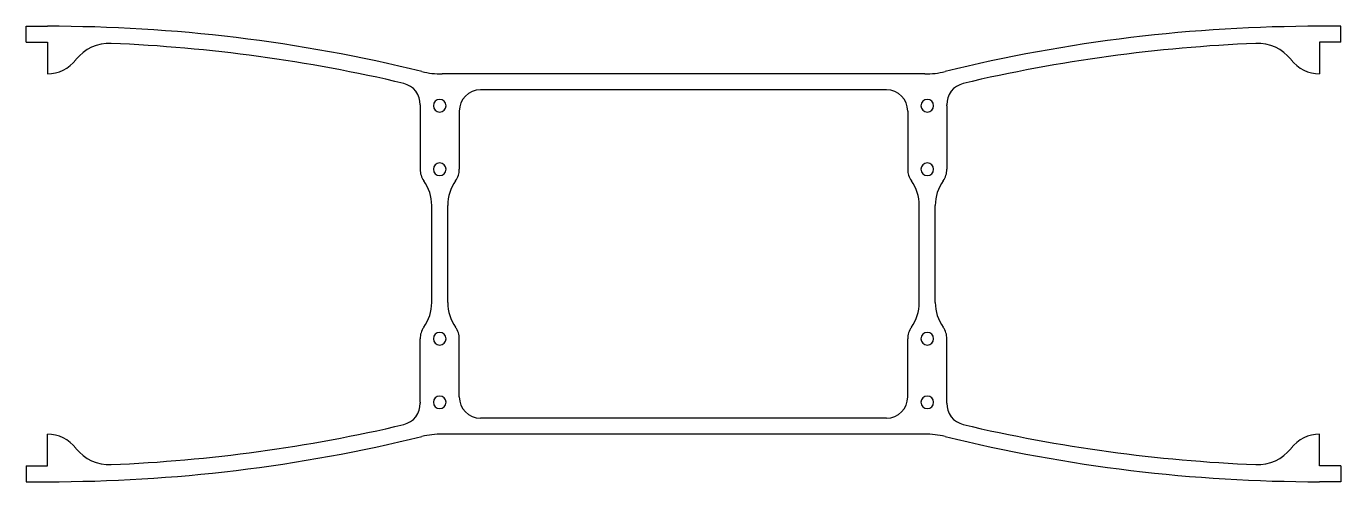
# Model space of a CAD drawing. Header units: inches. Extents: x 1 to 16.5, y 1 to 6.4.
import ezdxf

# ---------------------------------------------------------------- set-up
doc = ezdxf.new("R2010")
doc.units = ezdxf.units.IN
doc.layers.get('0').update_dxf_attribs({"linetype": 'CONTINUOUS'})

msp = doc.modelspace()

# ---------------------------------------------------------------- linework, layer by layer
at = {"color": 0, "linetype": 'CONTINUOUS'}
for p, q in [((1, 6.188), (1, 6.375)), ((1, 6.375), (1.25, 6.375)), ((16.5, 6.375), (16.25, 6.375)), ((16.5, 6.188), (16.5, 6.375)), ((1, 6.188), (1.25, 6.188)), ((1.25, 6.188), (1.25, 5.812)), ((16.25, 6.188), (16.25, 5.812)), ((16.5, 6.188), (16.25, 6.188)), ((11.596, 5.812), (5.904, 5.812)), ((11.144, 5.625), (6.356, 5.625)), ((5.644, 5.437), (5.644, 4.687)), ((11.856, 5.437), (11.856, 4.687)), ((6.106, 5.375), (6.106, 4.687)), ((11.394, 5.375), (11.394, 4.687)), ((5.781, 3.114), (5.781, 4.261)), ((5.969, 3.114), (5.969, 4.261)), ((11.531, 3.114), (11.531, 4.261)), ((11.719, 3.114), (11.719, 4.261)), ((5.644, 1.937), (5.644, 2.687)), ((6.106, 2), (6.106, 2.687)), ((11.394, 2), (11.394, 2.687)), ((11.856, 1.937), (11.856, 2.687)), ((11.144, 1.75), (6.356, 1.75)), ((1.25, 1.188), (1.25, 1.562)), ((11.596, 1.562), (5.904, 1.562)), ((16.25, 1.188), (16.25, 1.562)), ((1, 1.188), (1, 1)), ((1, 1.188), (1.25, 1.188)), ((16.5, 1.188), (16.25, 1.188)), ((16.5, 1.188), (16.5, 1)), ((1, 1), (1.25, 1)), ((16.5, 1), (16.25, 1))]:
    msp.add_line(p, q, dxfattribs=at)
for centre, radius, start, end in [((1.25, -12.157), 18.532, 76.2161, 90), ((16.25, -12.157), 18.532, 90, 103.7839), ((1.98, 5.673), 0.5, 87.6554, 141.9867), ((1.25, -12.157), 18.345, 76.7595, 87.6554), ((16.25, -12.157), 18.345, 92.3446, 103.2405), ((15.52, 5.673), 0.5, 38.0133, 92.3446), ((1.241, 6.25), 0.438, 271.1274, 321.9867), ((16.259, 6.25), 0.438, 218.0133, 268.8726), ((5.904, 6.812), 1, 256.2161, 270), ((11.596, 6.812), 1, 270, 283.7839), ((5.394, 5.456), 0.25, 357.7368, 76.7595), ((6.356, 5.375), 0.25, 90, 180), ((11.144, 5.375), 0.25, 360, 90), ((12.106, 5.456), 0.25, 103.2405, 182.2632), ((5.875, 5.437), 0.231, 177.7368, 180), ((5.875, 5.437), 0.0747, 360, 180), ((5.875, 5.437), 0.0747, 180, 360), ((11.625, 5.437), 0.0747, 360, 180), ((11.625, 5.437), 0.0747, 180, 360), ((11.625, 5.437), 0.231, 0, 2.2632), ((5.875, 4.687), 0.231, 180, 215.6843), ((5.875, 4.687), 0.0747, 360, 180), ((5.875, 4.687), 0.0747, 180, 360), ((5.875, 4.687), 0.231, 324.3157, 0), ((11.625, 4.687), 0.231, 180, 215.6843), ((11.625, 4.687), 0.0747, 360, 180), ((11.625, 4.687), 0.0747, 180, 360), ((11.625, 4.687), 0.231, 324.3157, 0), ((5.281, 4.261), 0.5, 360, 35.6843), ((6.469, 4.261), 0.5, 144.3157, 180), ((11.031, 4.261), 0.5, 360, 35.6843), ((12.219, 4.261), 0.5, 144.3157, 180), ((5.281, 3.114), 0.5, 324.3157, 0), ((6.469, 3.114), 0.5, 180, 215.6843), ((11.031, 3.114), 0.5, 324.3157, 360), ((12.219, 3.114), 0.5, 180, 215.6843), ((5.875, 2.687), 0.231, 144.3157, 180), ((5.875, 2.687), 0.231, 360, 35.6843), ((11.625, 2.687), 0.231, 144.3157, 180), ((11.625, 2.687), 0.231, 360, 35.6843), ((5.875, 2.687), 0.0747, 360, 180), ((5.875, 2.687), 0.0747, 180, 360), ((11.625, 2.687), 0.0747, 360, 180), ((11.625, 2.687), 0.0747, 180, 360), ((5.394, 1.919), 0.25, 283.2405, 2.2632), ((5.875, 1.937), 0.231, 180, 182.2632), ((5.875, 1.937), 0.0747, 360, 180), ((5.875, 1.937), 0.0747, 180, 360), ((6.356, 2), 0.25, 180, 270), ((11.144, 2), 0.25, 270, 360), ((11.625, 1.937), 0.0747, 360, 180), ((11.625, 1.937), 0.0747, 180, 360), ((11.625, 1.937), 0.231, 357.7368, 0), ((12.106, 1.919), 0.25, 177.7368, 256.7595), ((1.241, 1.125), 0.438, 38.0133, 88.8726), ((1.25, 19.532), 18.345, 272.3446, 283.2405), ((5.904, 0.562), 1, 90, 103.7839), ((11.596, 0.562), 1, 76.2161, 90), ((16.25, 19.532), 18.345, 256.7595, 267.6554), ((16.259, 1.125), 0.438, 91.1274, 141.9867), ((1.25, 19.532), 18.532, 270, 283.7839), ((16.25, 19.532), 18.532, 256.2161, 270), ((1.98, 1.702), 0.5, 218.0133, 272.3446), ((15.52, 1.702), 0.5, 267.6554, 321.9867)]:
    msp.add_arc(centre, radius, start, end, dxfattribs=at)

doc.saveas('drawing.dxf')
